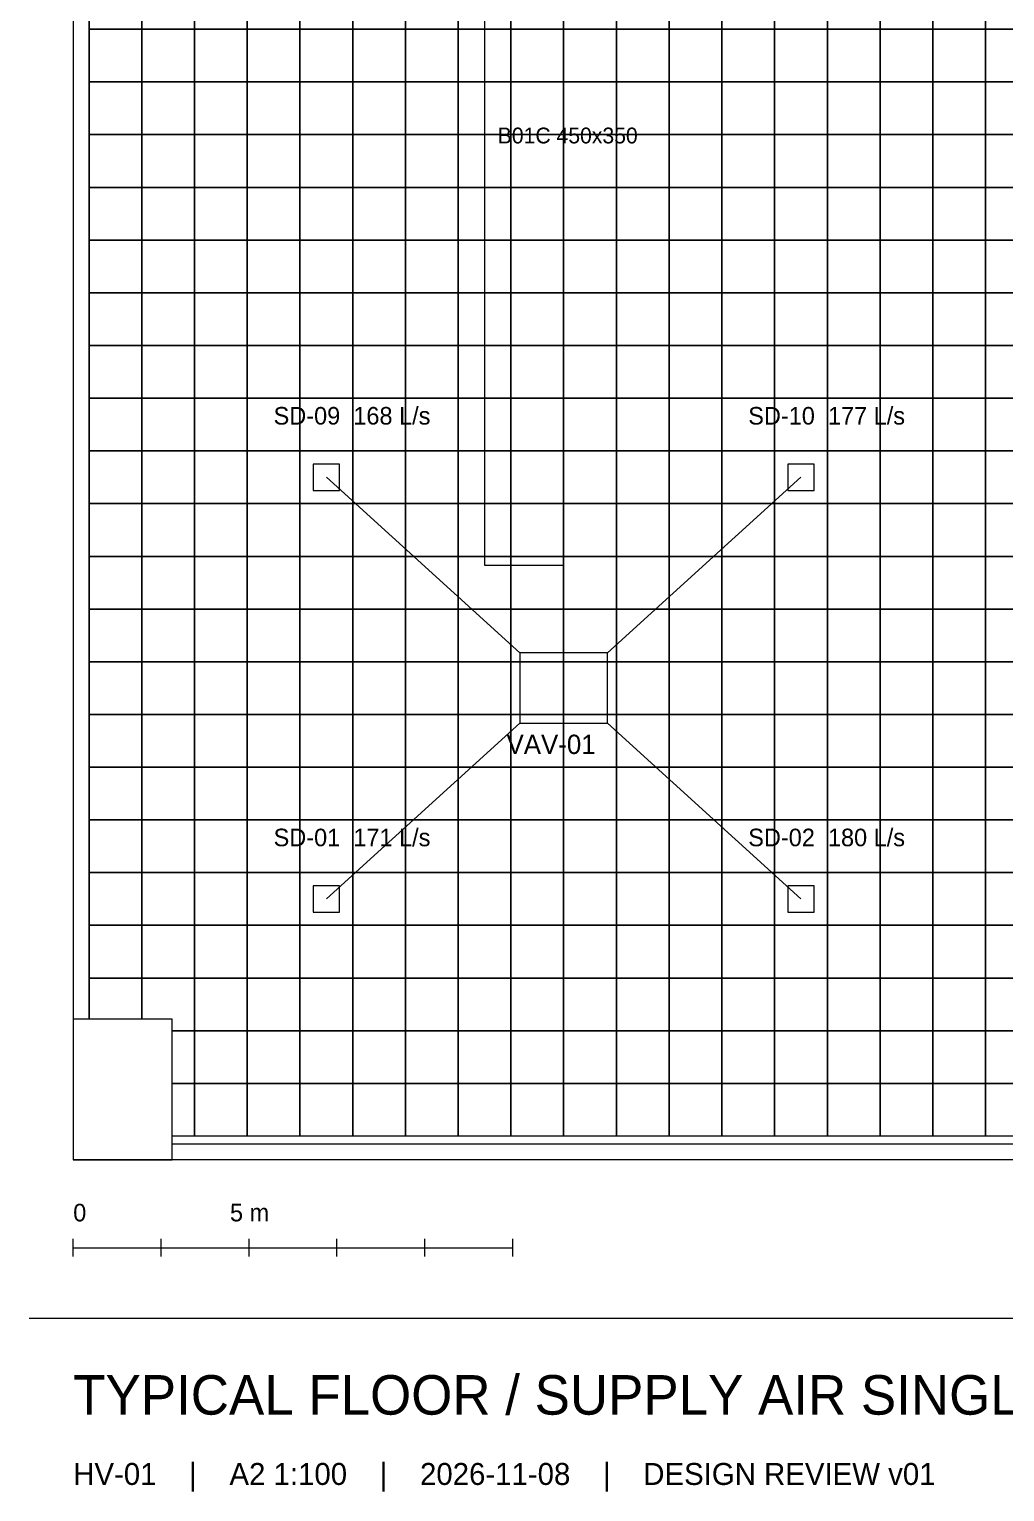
# Model space of a CAD drawing. Header units: millimetres. Extents: x 63846 to 119346, y 12149 to 46142.
# Drawn here: x 63846 to 74944, y 12149 to 28796 of the extents above; entities that cross this region are included whole.
import ezdxf

# ---------------------------------------------------------------- set-up
doc = ezdxf.new("R2010")
doc.units = ezdxf.units.MM
for name, color, linetype, lineweight in [('ARCH', 8, 'Continuous', 5), ('Ceiling Grid', 9, 'Continuous', 5), ('M-DUCT', 5, 'Continuous', 40), ('M-DUCT-TEXT', 5, 'Continuous', 18), ('M-FLEX', 3, 'Continuous', 18), ('M-SUP-DIFF', 5, 'Continuous', 30), ('M-TEXT', 7, 'Continuous', 18), ('M-VAV', 6, 'Continuous', 30)]:
    doc.layers.add(name, color=color, linetype=linetype, lineweight=lineweight)

msp = doc.modelspace()

# ---------------------------------------------------------------- linework, layer by layer
at = {"layer": 'ARCH', "linetype": 'ByBlock', "lineweight": 9}
for p, q in [((64346, 38776), (64346, 15926)), ((64526, 30363), (64526, 17526))]:
    msp.add_line(p, q, dxfattribs=at)
at = {"layer": 'ARCH', "lineweight": 15}
for p, q in [((78783, 16106), (65471, 16106)), ((109346, 15926), (64346, 15926))]:
    msp.add_line(p, q, dxfattribs=at)
msp.add_lwpolyline([(64346, 15926), (65471, 15926), (65471, 17526), (64346, 17526)], close=True, dxfattribs=at)
at = {"layer": 'Ceiling Grid', "lineweight": 15}
for p, q in [((64526, 17996), (65126, 17996)), ((64526, 17526), (64526, 17996)), ((65126, 17996), (65126, 17526)), ((65471, 17396), (65726, 17396)), ((65726, 17396), (65726, 16796)), ((65726, 16796), (65471, 16796)), ((65471, 16796), (65726, 16796)), ((65726, 16796), (65726, 16196)), ((65726, 16196), (65471, 16196))]:
    msp.add_line(p, q, dxfattribs=at)
for points in [[(64526, 29396), (65126, 29396), (65126, 28796), (64526, 28796)], [(65126, 29396), (65726, 29396), (65726, 28796), (65126, 28796)], [(65726, 29396), (66326, 29396), (66326, 28796), (65726, 28796)], [(66326, 29396), (66926, 29396), (66926, 28796), (66326, 28796)], [(66926, 29396), (67526, 29396), (67526, 28796), (66926, 28796)], [(67526, 29396), (68126, 29396), (68126, 28796), (67526, 28796)], [(68126, 29396), (68726, 29396), (68726, 28796), (68126, 28796)], [(68726, 29396), (69326, 29396), (69326, 28796), (68726, 28796)], [(69326, 29396), (69926, 29396), (69926, 28796), (69326, 28796)], [(69926, 29396), (70526, 29396), (70526, 28796), (69926, 28796)], [(70526, 29396), (71126, 29396), (71126, 28796), (70526, 28796)], [(71126, 29396), (71726, 29396), (71726, 28796), (71126, 28796)], [(71726, 29396), (72326, 29396), (72326, 28796), (71726, 28796)], [(72326, 29396), (72926, 29396), (72926, 28796), (72326, 28796)], [(72926, 29396), (73526, 29396), (73526, 28796), (72926, 28796)], [(73526, 29396), (74126, 29396), (74126, 28796), (73526, 28796)], [(74126, 29396), (74726, 29396), (74726, 28796), (74126, 28796)], [(74726, 29396), (75326, 29396), (75326, 28796), (74726, 28796)], [(64526, 28796), (65126, 28796), (65126, 28196), (64526, 28196)], [(65126, 28796), (65726, 28796), (65726, 28196), (65126, 28196)], [(65726, 28796), (66326, 28796), (66326, 28196), (65726, 28196)], [(66326, 28796), (66926, 28796), (66926, 28196), (66326, 28196)], [(66926, 28796), (67526, 28796), (67526, 28196), (66926, 28196)], [(67526, 28796), (68126, 28796), (68126, 28196), (67526, 28196)], [(68126, 28796), (68726, 28796), (68726, 28196), (68126, 28196)], [(68726, 28796), (69326, 28796), (69326, 28196), (68726, 28196)], [(69326, 28796), (69926, 28796), (69926, 28196), (69326, 28196)], [(69926, 28796), (70526, 28796), (70526, 28196), (69926, 28196)], [(70526, 28796), (71126, 28796), (71126, 28196), (70526, 28196)], [(71126, 28796), (71726, 28796), (71726, 28196), (71126, 28196)], [(71726, 28796), (72326, 28796), (72326, 28196), (71726, 28196)], [(72326, 28796), (72926, 28796), (72926, 28196), (72326, 28196)], [(72926, 28796), (73526, 28796), (73526, 28196), (72926, 28196)], [(73526, 28796), (74126, 28796), (74126, 28196), (73526, 28196)], [(74126, 28796), (74726, 28796), (74726, 28196), (74126, 28196)], [(74726, 28796), (75326, 28796), (75326, 28196), (74726, 28196)], [(64526, 28196), (65126, 28196), (65126, 27596), (64526, 27596)], [(65126, 28196), (65726, 28196), (65726, 27596), (65126, 27596)], [(65726, 28196), (66326, 28196), (66326, 27596), (65726, 27596)], [(66326, 28196), (66926, 28196), (66926, 27596), (66326, 27596)], [(66926, 28196), (67526, 28196), (67526, 27596), (66926, 27596)], [(67526, 28196), (68126, 28196), (68126, 27596), (67526, 27596)], [(68126, 28196), (68726, 28196), (68726, 27596), (68126, 27596)], [(68726, 28196), (69326, 28196), (69326, 27596), (68726, 27596)], [(69326, 28196), (69926, 28196), (69926, 27596), (69326, 27596)], [(69926, 28196), (70526, 28196), (70526, 27596), (69926, 27596)], [(70526, 28196), (71126, 28196), (71126, 27596), (70526, 27596)], [(71126, 28196), (71726, 28196), (71726, 27596), (71126, 27596)], [(71726, 28196), (72326, 28196), (72326, 27596), (71726, 27596)], [(72326, 28196), (72926, 28196), (72926, 27596), (72326, 27596)], [(72926, 28196), (73526, 28196), (73526, 27596), (72926, 27596)], [(73526, 28196), (74126, 28196), (74126, 27596), (73526, 27596)], [(74126, 28196), (74726, 28196), (74726, 27596), (74126, 27596)], [(74726, 28196), (75326, 28196), (75326, 27596), (74726, 27596)], [(64526, 27596), (65126, 27596), (65126, 26996), (64526, 26996)], [(65126, 27596), (65726, 27596), (65726, 26996), (65126, 26996)], [(65726, 27596), (66326, 27596), (66326, 26996), (65726, 26996)], [(66326, 27596), (66926, 27596), (66926, 26996), (66326, 26996)], [(66926, 27596), (67526, 27596), (67526, 26996), (66926, 26996)], [(67526, 27596), (68126, 27596), (68126, 26996), (67526, 26996)], [(68126, 27596), (68726, 27596), (68726, 26996), (68126, 26996)], [(68726, 27596), (69326, 27596), (69326, 26996), (68726, 26996)], [(69326, 27596), (69926, 27596), (69926, 26996), (69326, 26996)], [(69926, 27596), (70526, 27596), (70526, 26996), (69926, 26996)], [(70526, 27596), (71126, 27596), (71126, 26996), (70526, 26996)], [(71126, 27596), (71726, 27596), (71726, 26996), (71126, 26996)], [(71726, 27596), (72326, 27596), (72326, 26996), (71726, 26996)], [(72326, 27596), (72926, 27596), (72926, 26996), (72326, 26996)], [(72926, 27596), (73526, 27596), (73526, 26996), (72926, 26996)], [(73526, 27596), (74126, 27596), (74126, 26996), (73526, 26996)], [(74126, 27596), (74726, 27596), (74726, 26996), (74126, 26996)], [(74726, 27596), (75326, 27596), (75326, 26996), (74726, 26996)], [(64526, 26996), (65126, 26996), (65126, 26396), (64526, 26396)], [(65126, 26996), (65726, 26996), (65726, 26396), (65126, 26396)], [(65726, 26996), (66326, 26996), (66326, 26396), (65726, 26396)], [(66326, 26996), (66926, 26996), (66926, 26396), (66326, 26396)], [(66926, 26996), (67526, 26996), (67526, 26396), (66926, 26396)], [(67526, 26996), (68126, 26996), (68126, 26396), (67526, 26396)], [(68126, 26996), (68726, 26996), (68726, 26396), (68126, 26396)], [(68726, 26996), (69326, 26996), (69326, 26396), (68726, 26396)], [(69326, 26996), (69926, 26996), (69926, 26396), (69326, 26396)], [(69926, 26996), (70526, 26996), (70526, 26396), (69926, 26396)], [(70526, 26996), (71126, 26996), (71126, 26396), (70526, 26396)], [(71126, 26996), (71726, 26996), (71726, 26396), (71126, 26396)], [(71726, 26996), (72326, 26996), (72326, 26396), (71726, 26396)], [(72326, 26996), (72926, 26996), (72926, 26396), (72326, 26396)], [(72926, 26996), (73526, 26996), (73526, 26396), (72926, 26396)], [(73526, 26996), (74126, 26996), (74126, 26396), (73526, 26396)], [(74126, 26996), (74726, 26996), (74726, 26396), (74126, 26396)], [(74726, 26996), (75326, 26996), (75326, 26396), (74726, 26396)], [(64526, 26396), (65126, 26396), (65126, 25796), (64526, 25796)], [(65126, 26396), (65726, 26396), (65726, 25796), (65126, 25796)], [(65726, 26396), (66326, 26396), (66326, 25796), (65726, 25796)], [(66326, 26396), (66926, 26396), (66926, 25796), (66326, 25796)], [(66926, 26396), (67526, 26396), (67526, 25796), (66926, 25796)], [(67526, 26396), (68126, 26396), (68126, 25796), (67526, 25796)], [(68126, 26396), (68726, 26396), (68726, 25796), (68126, 25796)], [(68726, 26396), (69326, 26396), (69326, 25796), (68726, 25796)], [(69326, 26396), (69926, 26396), (69926, 25796), (69326, 25796)], [(69926, 26396), (70526, 26396), (70526, 25796), (69926, 25796)], [(70526, 26396), (71126, 26396), (71126, 25796), (70526, 25796)], [(71126, 26396), (71726, 26396), (71726, 25796), (71126, 25796)], [(71726, 26396), (72326, 26396), (72326, 25796), (71726, 25796)], [(72326, 26396), (72926, 26396), (72926, 25796), (72326, 25796)], [(72926, 26396), (73526, 26396), (73526, 25796), (72926, 25796)], [(73526, 26396), (74126, 26396), (74126, 25796), (73526, 25796)], [(74126, 26396), (74726, 26396), (74726, 25796), (74126, 25796)], [(74726, 26396), (75326, 26396), (75326, 25796), (74726, 25796)], [(64526, 25796), (65126, 25796), (65126, 25196), (64526, 25196)], [(65126, 25796), (65726, 25796), (65726, 25196), (65126, 25196)], [(65726, 25796), (66326, 25796), (66326, 25196), (65726, 25196)], [(66326, 25796), (66926, 25796), (66926, 25196), (66326, 25196)], [(66926, 25796), (67526, 25796), (67526, 25196), (66926, 25196)], [(67526, 25796), (68126, 25796), (68126, 25196), (67526, 25196)], [(68126, 25796), (68726, 25796), (68726, 25196), (68126, 25196)], [(68726, 25796), (69326, 25796), (69326, 25196), (68726, 25196)], [(69326, 25796), (69926, 25796), (69926, 25196), (69326, 25196)], [(69926, 25796), (70526, 25796), (70526, 25196), (69926, 25196)], [(70526, 25796), (71126, 25796), (71126, 25196), (70526, 25196)], [(71126, 25796), (71726, 25796), (71726, 25196), (71126, 25196)], [(71726, 25796), (72326, 25796), (72326, 25196), (71726, 25196)], [(72326, 25796), (72926, 25796), (72926, 25196), (72326, 25196)], [(72926, 25796), (73526, 25796), (73526, 25196), (72926, 25196)], [(73526, 25796), (74126, 25796), (74126, 25196), (73526, 25196)], [(74126, 25796), (74726, 25796), (74726, 25196), (74126, 25196)], [(74726, 25796), (75326, 25796), (75326, 25196), (74726, 25196)], [(64526, 25196), (65126, 25196), (65126, 24596), (64526, 24596)], [(65126, 25196), (65726, 25196), (65726, 24596), (65126, 24596)], [(65726, 25196), (66326, 25196), (66326, 24596), (65726, 24596)], [(66326, 25196), (66926, 25196), (66926, 24596), (66326, 24596)], [(66926, 25196), (67526, 25196), (67526, 24596), (66926, 24596)], [(67526, 25196), (68126, 25196), (68126, 24596), (67526, 24596)], [(68126, 25196), (68726, 25196), (68726, 24596), (68126, 24596)], [(68726, 25196), (69326, 25196), (69326, 24596), (68726, 24596)], [(69326, 25196), (69926, 25196), (69926, 24596), (69326, 24596)], [(69926, 25196), (70526, 25196), (70526, 24596), (69926, 24596)], [(70526, 25196), (71126, 25196), (71126, 24596), (70526, 24596)], [(71126, 25196), (71726, 25196), (71726, 24596), (71126, 24596)], [(71726, 25196), (72326, 25196), (72326, 24596), (71726, 24596)], [(72326, 25196), (72926, 25196), (72926, 24596), (72326, 24596)], [(72926, 25196), (73526, 25196), (73526, 24596), (72926, 24596)], [(73526, 25196), (74126, 25196), (74126, 24596), (73526, 24596)], [(74126, 25196), (74726, 25196), (74726, 24596), (74126, 24596)], [(74726, 25196), (75326, 25196), (75326, 24596), (74726, 24596)], [(64526, 24596), (65126, 24596), (65126, 23996), (64526, 23996)], [(65126, 24596), (65726, 24596), (65726, 23996), (65126, 23996)], [(65726, 24596), (66326, 24596), (66326, 23996), (65726, 23996)], [(66326, 24596), (66926, 24596), (66926, 23996), (66326, 23996)], [(66926, 24596), (67526, 24596), (67526, 23996), (66926, 23996)], [(67526, 24596), (68126, 24596), (68126, 23996), (67526, 23996)], [(68126, 24596), (68726, 24596), (68726, 23996), (68126, 23996)], [(68726, 24596), (69326, 24596), (69326, 23996), (68726, 23996)], [(69326, 24596), (69926, 24596), (69926, 23996), (69326, 23996)], [(69926, 24596), (70526, 24596), (70526, 23996), (69926, 23996)], [(70526, 24596), (71126, 24596), (71126, 23996), (70526, 23996)], [(71126, 24596), (71726, 24596), (71726, 23996), (71126, 23996)], [(71726, 24596), (72326, 24596), (72326, 23996), (71726, 23996)], [(72326, 24596), (72926, 24596), (72926, 23996), (72326, 23996)], [(72926, 24596), (73526, 24596), (73526, 23996), (72926, 23996)], [(73526, 24596), (74126, 24596), (74126, 23996), (73526, 23996)], [(74126, 24596), (74726, 24596), (74726, 23996), (74126, 23996)], [(74726, 24596), (75326, 24596), (75326, 23996), (74726, 23996)], [(64526, 23996), (65126, 23996), (65126, 23396), (64526, 23396)], [(65126, 23996), (65726, 23996), (65726, 23396), (65126, 23396)], [(65726, 23996), (66326, 23996), (66326, 23396), (65726, 23396)], [(66326, 23996), (66926, 23996), (66926, 23396), (66326, 23396)], [(66926, 23996), (67526, 23996), (67526, 23396), (66926, 23396)], [(67526, 23996), (68126, 23996), (68126, 23396), (67526, 23396)], [(68126, 23996), (68726, 23996), (68726, 23396), (68126, 23396)], [(68726, 23996), (69326, 23996), (69326, 23396), (68726, 23396)], [(69326, 23996), (69926, 23996), (69926, 23396), (69326, 23396)], [(69926, 23996), (70526, 23996), (70526, 23396), (69926, 23396)], [(70526, 23996), (71126, 23996), (71126, 23396), (70526, 23396)], [(71126, 23996), (71726, 23996), (71726, 23396), (71126, 23396)], [(71726, 23996), (72326, 23996), (72326, 23396), (71726, 23396)], [(72326, 23996), (72926, 23996), (72926, 23396), (72326, 23396)], [(72926, 23996), (73526, 23996), (73526, 23396), (72926, 23396)], [(73526, 23996), (74126, 23996), (74126, 23396), (73526, 23396)], [(74126, 23996), (74726, 23996), (74726, 23396), (74126, 23396)], [(74726, 23996), (75326, 23996), (75326, 23396), (74726, 23396)], [(64526, 23396), (65126, 23396), (65126, 22796), (64526, 22796)], [(65126, 23396), (65726, 23396), (65726, 22796), (65126, 22796)], [(65726, 23396), (66326, 23396), (66326, 22796), (65726, 22796)], [(66326, 23396), (66926, 23396), (66926, 22796), (66326, 22796)], [(66926, 23396), (67526, 23396), (67526, 22796), (66926, 22796)], [(67526, 23396), (68126, 23396), (68126, 22796), (67526, 22796)], [(68126, 23396), (68726, 23396), (68726, 22796), (68126, 22796)], [(68726, 23396), (69326, 23396), (69326, 22796), (68726, 22796)], [(69326, 23396), (69926, 23396), (69926, 22796), (69326, 22796)], [(69926, 23396), (70526, 23396), (70526, 22796), (69926, 22796)], [(70526, 23396), (71126, 23396), (71126, 22796), (70526, 22796)], [(71126, 23396), (71726, 23396), (71726, 22796), (71126, 22796)], [(71726, 23396), (72326, 23396), (72326, 22796), (71726, 22796)], [(72326, 23396), (72926, 23396), (72926, 22796), (72326, 22796)], [(72926, 23396), (73526, 23396), (73526, 22796), (72926, 22796)], [(73526, 23396), (74126, 23396), (74126, 22796), (73526, 22796)], [(74126, 23396), (74726, 23396), (74726, 22796), (74126, 22796)], [(74726, 23396), (75326, 23396), (75326, 22796), (74726, 22796)], [(64526, 22796), (65126, 22796), (65126, 22196), (64526, 22196)], [(65126, 22796), (65726, 22796), (65726, 22196), (65126, 22196)], [(65726, 22796), (66326, 22796), (66326, 22196), (65726, 22196)], [(66326, 22796), (66926, 22796), (66926, 22196), (66326, 22196)], [(66926, 22796), (67526, 22796), (67526, 22196), (66926, 22196)], [(67526, 22796), (68126, 22796), (68126, 22196), (67526, 22196)], [(68126, 22796), (68726, 22796), (68726, 22196), (68126, 22196)], [(68726, 22796), (69326, 22796), (69326, 22196), (68726, 22196)], [(69326, 22796), (69926, 22796), (69926, 22196), (69326, 22196)], [(69926, 22796), (70526, 22796), (70526, 22196), (69926, 22196)], [(70526, 22796), (71126, 22796), (71126, 22196), (70526, 22196)], [(71126, 22796), (71726, 22796), (71726, 22196), (71126, 22196)], [(71726, 22796), (72326, 22796), (72326, 22196), (71726, 22196)], [(72326, 22796), (72926, 22796), (72926, 22196), (72326, 22196)], [(72926, 22796), (73526, 22796), (73526, 22196), (72926, 22196)], [(73526, 22796), (74126, 22796), (74126, 22196), (73526, 22196)], [(74126, 22796), (74726, 22796), (74726, 22196), (74126, 22196)], [(74726, 22796), (75326, 22796), (75326, 22196), (74726, 22196)], [(64526, 22196), (65126, 22196), (65126, 21596), (64526, 21596)], [(65126, 22196), (65726, 22196), (65726, 21596), (65126, 21596)], [(65726, 22196), (66326, 22196), (66326, 21596), (65726, 21596)], [(66326, 22196), (66926, 22196), (66926, 21596), (66326, 21596)], [(66926, 22196), (67526, 22196), (67526, 21596), (66926, 21596)], [(67526, 22196), (68126, 22196), (68126, 21596), (67526, 21596)], [(68126, 22196), (68726, 22196), (68726, 21596), (68126, 21596)], [(68726, 22196), (69326, 22196), (69326, 21596), (68726, 21596)], [(69326, 22196), (69926, 22196), (69926, 21596), (69326, 21596)], [(69926, 22196), (70526, 22196), (70526, 21596), (69926, 21596)], [(70526, 22196), (71126, 22196), (71126, 21596), (70526, 21596)], [(71126, 22196), (71726, 22196), (71726, 21596), (71126, 21596)], [(71726, 22196), (72326, 22196), (72326, 21596), (71726, 21596)], [(72326, 22196), (72926, 22196), (72926, 21596), (72326, 21596)], [(72926, 22196), (73526, 22196), (73526, 21596), (72926, 21596)], [(73526, 22196), (74126, 22196), (74126, 21596), (73526, 21596)], [(74126, 22196), (74726, 22196), (74726, 21596), (74126, 21596)], [(74726, 22196), (75326, 22196), (75326, 21596), (74726, 21596)], [(64526, 21596), (65126, 21596), (65126, 20996), (64526, 20996)], [(65126, 21596), (65726, 21596), (65726, 20996), (65126, 20996)], [(65726, 21596), (66326, 21596), (66326, 20996), (65726, 20996)], [(66326, 21596), (66926, 21596), (66926, 20996), (66326, 20996)], [(66926, 21596), (67526, 21596), (67526, 20996), (66926, 20996)], [(67526, 21596), (68126, 21596), (68126, 20996), (67526, 20996)], [(68126, 21596), (68726, 21596), (68726, 20996), (68126, 20996)], [(68726, 21596), (69326, 21596), (69326, 20996), (68726, 20996)], [(69326, 21596), (69926, 21596), (69926, 20996), (69326, 20996)], [(69926, 21596), (70526, 21596), (70526, 20996), (69926, 20996)], [(70526, 21596), (71126, 21596), (71126, 20996), (70526, 20996)], [(71126, 21596), (71726, 21596), (71726, 20996), (71126, 20996)], [(71726, 21596), (72326, 21596), (72326, 20996), (71726, 20996)], [(72326, 21596), (72926, 21596), (72926, 20996), (72326, 20996)], [(72926, 21596), (73526, 21596), (73526, 20996), (72926, 20996)], [(73526, 21596), (74126, 21596), (74126, 20996), (73526, 20996)], [(74126, 21596), (74726, 21596), (74726, 20996), (74126, 20996)], [(74726, 21596), (75326, 21596), (75326, 20996), (74726, 20996)], [(64526, 20996), (65126, 20996), (65126, 20396), (64526, 20396)], [(65126, 20996), (65726, 20996), (65726, 20396), (65126, 20396)], [(65726, 20996), (66326, 20996), (66326, 20396), (65726, 20396)], [(66326, 20996), (66926, 20996), (66926, 20396), (66326, 20396)], [(66926, 20996), (67526, 20996), (67526, 20396), (66926, 20396)], [(67526, 20996), (68126, 20996), (68126, 20396), (67526, 20396)], [(68126, 20996), (68726, 20996), (68726, 20396), (68126, 20396)], [(68726, 20996), (69326, 20996), (69326, 20396), (68726, 20396)], [(69326, 20996), (69926, 20996), (69926, 20396), (69326, 20396)], [(69926, 20996), (70526, 20996), (70526, 20396), (69926, 20396)], [(70526, 20996), (71126, 20996), (71126, 20396), (70526, 20396)], [(71126, 20996), (71726, 20996), (71726, 20396), (71126, 20396)], [(71726, 20996), (72326, 20996), (72326, 20396), (71726, 20396)], [(72326, 20996), (72926, 20996), (72926, 20396), (72326, 20396)], [(72926, 20996), (73526, 20996), (73526, 20396), (72926, 20396)], [(73526, 20996), (74126, 20996), (74126, 20396), (73526, 20396)], [(74126, 20996), (74726, 20996), (74726, 20396), (74126, 20396)], [(74726, 20996), (75326, 20996), (75326, 20396), (74726, 20396)], [(64526, 20396), (65126, 20396), (65126, 19796), (64526, 19796)], [(65126, 20396), (65726, 20396), (65726, 19796), (65126, 19796)], [(65726, 20396), (66326, 20396), (66326, 19796), (65726, 19796)], [(66326, 20396), (66926, 20396), (66926, 19796), (66326, 19796)], [(66926, 20396), (67526, 20396), (67526, 19796), (66926, 19796)], [(67526, 20396), (68126, 20396), (68126, 19796), (67526, 19796)], [(68126, 20396), (68726, 20396), (68726, 19796), (68126, 19796)], [(68726, 20396), (69326, 20396), (69326, 19796), (68726, 19796)], [(69326, 20396), (69926, 20396), (69926, 19796), (69326, 19796)], [(69926, 20396), (70526, 20396), (70526, 19796), (69926, 19796)], [(70526, 20396), (71126, 20396), (71126, 19796), (70526, 19796)], [(71126, 20396), (71726, 20396), (71726, 19796), (71126, 19796)], [(71726, 20396), (72326, 20396), (72326, 19796), (71726, 19796)], [(72326, 20396), (72926, 20396), (72926, 19796), (72326, 19796)], [(72926, 20396), (73526, 20396), (73526, 19796), (72926, 19796)], [(73526, 20396), (74126, 20396), (74126, 19796), (73526, 19796)], [(74126, 20396), (74726, 20396), (74726, 19796), (74126, 19796)], [(74726, 20396), (75326, 20396), (75326, 19796), (74726, 19796)], [(64526, 19796), (65126, 19796), (65126, 19196), (64526, 19196)], [(65126, 19796), (65726, 19796), (65726, 19196), (65126, 19196)], [(65726, 19796), (66326, 19796), (66326, 19196), (65726, 19196)], [(66326, 19796), (66926, 19796), (66926, 19196), (66326, 19196)], [(66926, 19796), (67526, 19796), (67526, 19196), (66926, 19196)], [(67526, 19796), (68126, 19796), (68126, 19196), (67526, 19196)], [(68126, 19796), (68726, 19796), (68726, 19196), (68126, 19196)], [(68726, 19796), (69326, 19796), (69326, 19196), (68726, 19196)], [(69326, 19796), (69926, 19796), (69926, 19196), (69326, 19196)], [(69926, 19796), (70526, 19796), (70526, 19196), (69926, 19196)], [(70526, 19796), (71126, 19796), (71126, 19196), (70526, 19196)], [(71126, 19796), (71726, 19796), (71726, 19196), (71126, 19196)], [(71726, 19796), (72326, 19796), (72326, 19196), (71726, 19196)], [(72326, 19796), (72926, 19796), (72926, 19196), (72326, 19196)], [(72926, 19796), (73526, 19796), (73526, 19196), (72926, 19196)], [(73526, 19796), (74126, 19796), (74126, 19196), (73526, 19196)], [(74126, 19796), (74726, 19796), (74726, 19196), (74126, 19196)], [(74726, 19796), (75326, 19796), (75326, 19196), (74726, 19196)], [(64526, 19196), (65126, 19196), (65126, 18596), (64526, 18596)], [(65126, 19196), (65726, 19196), (65726, 18596), (65126, 18596)], [(65726, 19196), (66326, 19196), (66326, 18596), (65726, 18596)], [(66326, 19196), (66926, 19196), (66926, 18596), (66326, 18596)], [(66926, 19196), (67526, 19196), (67526, 18596), (66926, 18596)], [(67526, 19196), (68126, 19196), (68126, 18596), (67526, 18596)], [(68126, 19196), (68726, 19196), (68726, 18596), (68126, 18596)], [(68726, 19196), (69326, 19196), (69326, 18596), (68726, 18596)], [(69326, 19196), (69926, 19196), (69926, 18596), (69326, 18596)], [(69926, 19196), (70526, 19196), (70526, 18596), (69926, 18596)], [(70526, 19196), (71126, 19196), (71126, 18596), (70526, 18596)], [(71126, 19196), (71726, 19196), (71726, 18596), (71126, 18596)], [(71726, 19196), (72326, 19196), (72326, 18596), (71726, 18596)], [(72326, 19196), (72926, 19196), (72926, 18596), (72326, 18596)], [(72926, 19196), (73526, 19196), (73526, 18596), (72926, 18596)], [(73526, 19196), (74126, 19196), (74126, 18596), (73526, 18596)], [(74126, 19196), (74726, 19196), (74726, 18596), (74126, 18596)], [(74726, 19196), (75326, 19196), (75326, 18596), (74726, 18596)], [(64526, 18596), (65126, 18596), (65126, 17996), (64526, 17996)], [(65126, 18596), (65726, 18596), (65726, 17996), (65126, 17996)], [(65726, 18596), (66326, 18596), (66326, 17996), (65726, 17996)], [(66326, 18596), (66926, 18596), (66926, 17996), (66326, 17996)], [(66926, 18596), (67526, 18596), (67526, 17996), (66926, 17996)], [(67526, 18596), (68126, 18596), (68126, 17996), (67526, 17996)], [(68126, 18596), (68726, 18596), (68726, 17996), (68126, 17996)], [(68726, 18596), (69326, 18596), (69326, 17996), (68726, 17996)], [(69326, 18596), (69926, 18596), (69926, 17996), (69326, 17996)], [(69926, 18596), (70526, 18596), (70526, 17996), (69926, 17996)], [(70526, 18596), (71126, 18596), (71126, 17996), (70526, 17996)], [(71126, 18596), (71726, 18596), (71726, 17996), (71126, 17996)], [(71726, 18596), (72326, 18596), (72326, 17996), (71726, 17996)], [(72326, 18596), (72926, 18596), (72926, 17996), (72326, 17996)], [(72926, 18596), (73526, 18596), (73526, 17996), (72926, 17996)], [(73526, 18596), (74126, 18596), (74126, 17996), (73526, 17996)], [(74126, 18596), (74726, 18596), (74726, 17996), (74126, 17996)], [(74726, 18596), (75326, 18596), (75326, 17996), (74726, 17996)], [(65726, 17996), (66326, 17996), (66326, 17396), (65726, 17396)], [(66326, 17996), (66926, 17996), (66926, 17396), (66326, 17396)], [(66926, 17996), (67526, 17996), (67526, 17396), (66926, 17396)], [(67526, 17996), (68126, 17996), (68126, 17396), (67526, 17396)], [(68126, 17996), (68726, 17996), (68726, 17396), (68126, 17396)], [(68726, 17996), (69326, 17996), (69326, 17396), (68726, 17396)], [(69326, 17996), (69926, 17996), (69926, 17396), (69326, 17396)], [(69926, 17996), (70526, 17996), (70526, 17396), (69926, 17396)], [(70526, 17996), (71126, 17996), (71126, 17396), (70526, 17396)], [(71126, 17996), (71726, 17996), (71726, 17396), (71126, 17396)], [(71726, 17996), (72326, 17996), (72326, 17396), (71726, 17396)], [(72326, 17996), (72926, 17996), (72926, 17396), (72326, 17396)], [(72926, 17996), (73526, 17996), (73526, 17396), (72926, 17396)], [(73526, 17996), (74126, 17996), (74126, 17396), (73526, 17396)], [(74126, 17996), (74726, 17996), (74726, 17396), (74126, 17396)], [(74726, 17996), (75326, 17996), (75326, 17396), (74726, 17396)], [(65726, 17396), (66326, 17396), (66326, 16796), (65726, 16796)], [(66326, 17396), (66926, 17396), (66926, 16796), (66326, 16796)], [(66926, 17396), (67526, 17396), (67526, 16796), (66926, 16796)], [(67526, 17396), (68126, 17396), (68126, 16796), (67526, 16796)], [(68126, 17396), (68726, 17396), (68726, 16796), (68126, 16796)], [(68726, 17396), (69326, 17396), (69326, 16796), (68726, 16796)], [(69326, 17396), (69926, 17396), (69926, 16796), (69326, 16796)], [(69926, 17396), (70526, 17396), (70526, 16796), (69926, 16796)], [(70526, 17396), (71126, 17396), (71126, 16796), (70526, 16796)], [(71126, 17396), (71726, 17396), (71726, 16796), (71126, 16796)], [(71726, 17396), (72326, 17396), (72326, 16796), (71726, 16796)], [(72326, 17396), (72926, 17396), (72926, 16796), (72326, 16796)], [(72926, 17396), (73526, 17396), (73526, 16796), (72926, 16796)], [(73526, 17396), (74126, 17396), (74126, 16796), (73526, 16796)], [(74126, 17396), (74726, 17396), (74726, 16796), (74126, 16796)], [(74726, 17396), (75326, 17396), (75326, 16796), (74726, 16796)], [(65726, 16796), (66326, 16796), (66326, 16196), (65726, 16196)], [(66326, 16796), (66926, 16796), (66926, 16196), (66326, 16196)], [(66926, 16796), (67526, 16796), (67526, 16196), (66926, 16196)], [(67526, 16796), (68126, 16796), (68126, 16196), (67526, 16196)], [(68126, 16796), (68726, 16796), (68726, 16196), (68126, 16196)], [(68726, 16796), (69326, 16796), (69326, 16196), (68726, 16196)], [(69326, 16796), (69926, 16796), (69926, 16196), (69326, 16196)], [(69926, 16796), (70526, 16796), (70526, 16196), (69926, 16196)], [(70526, 16796), (71126, 16796), (71126, 16196), (70526, 16196)], [(71126, 16796), (71726, 16796), (71726, 16196), (71126, 16196)], [(71726, 16796), (72326, 16796), (72326, 16196), (71726, 16196)], [(72326, 16796), (72926, 16796), (72926, 16196), (72326, 16196)], [(72926, 16796), (73526, 16796), (73526, 16196), (72926, 16196)], [(73526, 16796), (74126, 16796), (74126, 16196), (73526, 16196)], [(74126, 16796), (74726, 16796), (74726, 16196), (74126, 16196)], [(74726, 16796), (75326, 16796), (75326, 16196), (74726, 16196)]]:
    msp.add_lwpolyline(points, close=True, dxfattribs=at)
msp.add_lwpolyline([(65126, 17526), (65126, 17996), (65726, 17996), (65726, 17396), (65471, 17396)], dxfattribs=at)
at = {"layer": 'M-DUCT', "lineweight": 15}
for p, q in [((69026, 31896), (69026, 22696)), ((69026, 22696), (69926, 22696)), ((69926, 22696), (69926, 21696))]:
    msp.add_line(p, q, dxfattribs=at)
at = {"layer": 'M-FLEX', "lineweight": 15}
for p, q in [((69426, 21696), (67226, 23696)), ((70426, 21696), (72626, 23696)), ((69426, 20896), (67226, 18896)), ((70426, 20896), (72626, 18896))]:
    msp.add_line(p, q, dxfattribs=at)
at = {"layer": 'M-SUP-DIFF', "lineweight": 15}
for points in [[(66926, 23396), (67526, 23396), (67526, 23996), (66926, 23996)], [(72326, 23396), (72926, 23396), (72926, 23996), (72326, 23996)], [(67076, 23546), (67376, 23546), (67376, 23846), (67076, 23846)], [(72476, 23546), (72776, 23546), (72776, 23846), (72476, 23846)], [(66926, 18596), (67526, 18596), (67526, 19196), (66926, 19196)], [(72326, 18596), (72926, 18596), (72926, 19196), (72326, 19196)], [(67076, 18746), (67376, 18746), (67376, 19046), (67076, 19046)], [(72476, 18746), (72776, 18746), (72776, 19046), (72476, 19046)]]:
    msp.add_lwpolyline(points, close=True, dxfattribs=at)
at = {"layer": 'M-TEXT', "lineweight": 15}
for p, q in [((64346, 14826), (64346, 15026)), ((65346, 14826), (65346, 15026)), ((66346, 14826), (66346, 15026)), ((67346, 14826), (67346, 15026)), ((68346, 14826), (68346, 15026)), ((69346, 14826), (69346, 15026)), ((64346, 14926), (69346, 14926)), ((63846, 14126), (119346, 14126))]:
    msp.add_line(p, q, dxfattribs=at)
at = {"layer": 'M-VAV', "lineweight": 15}
msp.add_lwpolyline([(69426, 20896), (70426, 20896), (70426, 21696), (69426, 21696)], close=True, dxfattribs=at)

# ---------------------------------------------------------------- texts
at = {"layer": 'M-DUCT-TEXT', "lineweight": 15}
msp.add_text('B01C 450x350', height=180, dxfattribs=at).set_placement((69176, 27496))
at = {"layer": 'M-TEXT', "lineweight": 15}
for s, height, p in [('SD-09  168 L/s', 200, (66626, 24296)), ('SD-10  177 L/s', 200, (72026, 24296)), ('VAV-01', 220, (69276, 20546)), ('SD-01  171 L/s', 200, (66626, 19496)), ('SD-02  180 L/s', 200, (72026, 19496)), ('0                      5 m', 200, (64346, 15226)), ('TYPICAL FLOOR / SUPPLY AIR SINGLE-LINE PLAN', 450, (64346, 13026)), ('HV-01    |    A2 1:100    |    2026-11-08    |    DESIGN REVIEW v01', 250, (64346, 12226))]:
    msp.add_text(s, height=height, dxfattribs=at).set_placement(p)

doc.saveas('drawing.dxf')
